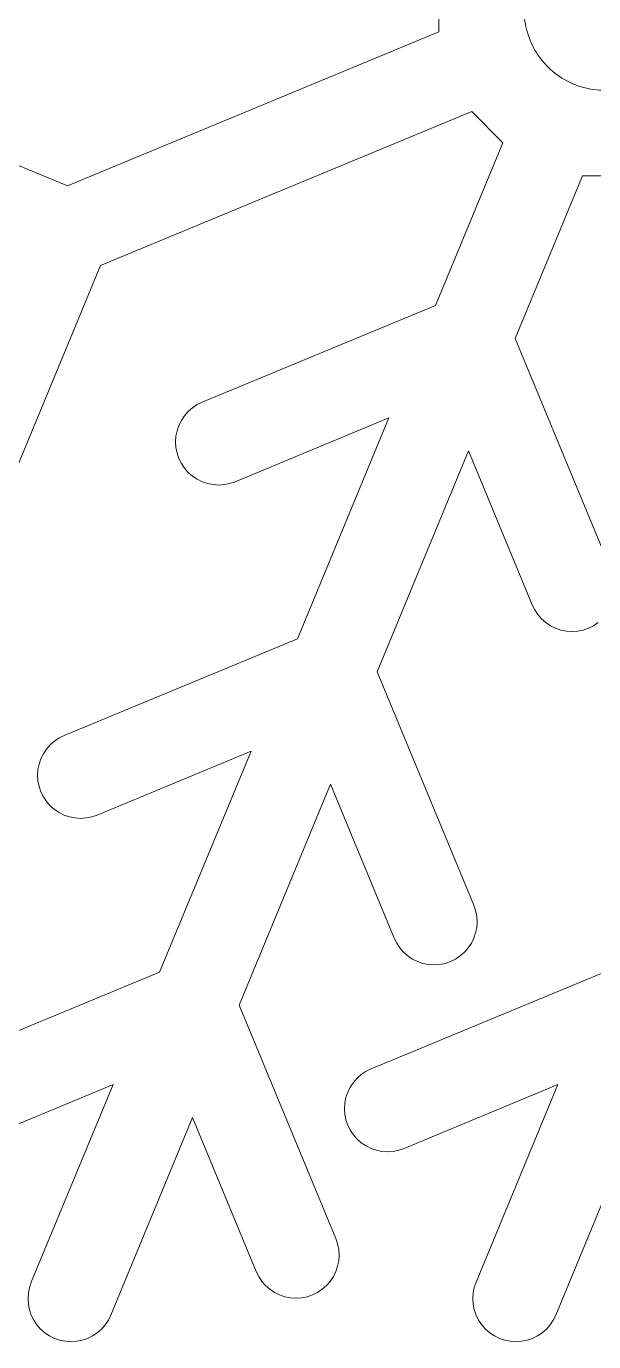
# Model space of a CAD drawing. Header units: centimetres. Extents: x -75 to 51, y -4 to 64.
# Drawn here: x -37.76 to -31.39, y 33.88 to 48.64 of the extents above; entities that cross this region are included whole.
import ezdxf

# ---------------------------------------------------------------- set-up
doc = ezdxf.new("R2010")
doc.units = ezdxf.units.CM
doc.header["$MEASUREMENT"] = 0
doc.layers.add('layer 1', color=7, linetype='Continuous')

msp = doc.modelspace()

# ---------------------------------------------------------------- linework, layer by layer
at = {"layer": 'layer 1', "color": 1, "lineweight": 20}
for points in [[(-33.13007, 49.07226), (-33.13007, 49.07226), (-33.13007, 48.5781), (-33.13007, 48.5781)], [(-37.29898, 46.8513), (-37.29898, 46.8513), (-42.06438, 48.82519), (-42.06438, 48.82519)], [(-33.13007, 48.5781), (-33.13007, 48.5781), (-37.29898, 46.8513), (-37.29898, 46.8513)], [(-36.92904, 45.95819), (-36.92904, 45.95819), (-32.76014, 47.68501), (-32.76014, 47.68501)], [(-32.76014, 47.68501), (-32.76014, 47.68501), (-32.41072, 47.33559), (-32.41072, 47.33559)], [(-32.41072, 47.33559), (-32.41072, 47.33559), (-33.16645, 45.51107), (-33.16645, 45.51107)], [(-32.27336, 45.14115), (-32.27336, 45.14115), (-31.51762, 46.96565), (-31.51762, 46.96565)], [(-31.51762, 46.96565), (-31.51762, 46.96565), (-31.02347, 46.96565), (-31.02347, 46.96565)], [(-38.90293, 41.1928), (-38.90293, 41.1928), (-36.92904, 45.95819), (-36.92904, 45.95819)], [(-33.16645, 45.51107), (-33.16645, 45.51107), (-35.78681, 44.42568), (-35.78681, 44.42568)], [(-31.18796, 42.52078), (-31.18796, 42.52078), (-32.27336, 45.14115), (-32.27336, 45.14115)], [(-35.78681, 44.42568), (-35.78681, 44.42568), (-35.84351, 44.39772), (-35.84351, 44.39772)], [(-35.98531, 44.27338), (-35.98531, 44.27338), (-36.02045, 44.22079), (-36.02045, 44.22079)], [(-35.94363, 44.32091), (-35.94363, 44.32091), (-35.98531, 44.27338), (-35.98531, 44.27338)], [(-35.89611, 44.36258), (-35.89611, 44.36258), (-35.94363, 44.32091), (-35.94363, 44.32091)], [(-35.84351, 44.39772), (-35.84351, 44.39772), (-35.89611, 44.36258), (-35.89611, 44.36258)], [(-36.04842, 44.1641), (-36.04842, 44.1641), (-36.06872, 44.10423), (-36.06872, 44.10423)], [(-36.02045, 44.22079), (-36.02045, 44.22079), (-36.04842, 44.1641), (-36.04842, 44.1641)], [(-35.41691, 43.53258), (-35.41691, 43.53258), (-33.68962, 44.24804), (-33.68962, 44.24804)], [(-33.68962, 44.24804), (-33.68962, 44.24804), (-34.71557, 41.77121), (-34.71557, 41.77121)], [(-36.08107, 44.04224), (-36.08107, 44.04224), (-36.08522, 43.97912), (-36.08522, 43.97912)], [(-36.08522, 43.97912), (-36.08522, 43.97912), (-36.08107, 43.91605), (-36.08107, 43.91605)], [(-36.06872, 44.10423), (-36.06872, 44.10423), (-36.08107, 44.04224), (-36.08107, 44.04224)], [(-36.08107, 43.91605), (-36.08107, 43.91605), (-36.06872, 43.85402), (-36.06872, 43.85402)], [(-36.06872, 43.85402), (-36.06872, 43.85402), (-36.04842, 43.79415), (-36.04842, 43.79415)], [(-33.82245, 41.40126), (-33.82245, 41.40126), (-32.79652, 43.8781), (-32.79652, 43.8781)], [(-32.79652, 43.8781), (-32.79652, 43.8781), (-32.08107, 42.15084), (-32.08107, 42.15084)], [(-36.04842, 43.79415), (-36.04842, 43.79415), (-36.02045, 43.73744), (-36.02045, 43.73744)], [(-36.02045, 43.73744), (-36.02045, 43.73744), (-35.98531, 43.68489), (-35.98531, 43.68489)], [(-35.98531, 43.68489), (-35.98531, 43.68489), (-35.94363, 43.63736), (-35.94363, 43.63736)], [(-35.94363, 43.63736), (-35.94363, 43.63736), (-35.89611, 43.59568), (-35.89611, 43.59568)], [(-35.89611, 43.59568), (-35.89611, 43.59568), (-35.84351, 43.56054), (-35.84351, 43.56054)], [(-35.84351, 43.56054), (-35.84351, 43.56054), (-35.78681, 43.53258), (-35.78681, 43.53258)], [(-35.78681, 43.53258), (-35.78681, 43.53258), (-35.72697, 43.51227), (-35.72697, 43.51227)], [(-35.72697, 43.51227), (-35.72697, 43.51227), (-35.66495, 43.49992), (-35.66495, 43.49992)], [(-35.66495, 43.49992), (-35.66495, 43.49992), (-35.60184, 43.49583), (-35.60184, 43.49583)], [(-35.60184, 43.49577), (-35.60184, 43.49577), (-35.53877, 43.49987), (-35.53877, 43.49987)], [(-35.53877, 43.49992), (-35.53877, 43.49992), (-35.47674, 43.51227), (-35.47674, 43.51227)], [(-35.47674, 43.51227), (-35.47674, 43.51227), (-35.41691, 43.53258), (-35.41691, 43.53258)], [(-32.08107, 42.15084), (-32.08107, 42.15084), (-32.0531, 42.09414), (-32.0531, 42.09414)], [(-32.0531, 42.09414), (-32.0531, 42.09414), (-32.01798, 42.04156), (-32.01798, 42.04156)], [(-32.01798, 42.04156), (-32.01798, 42.04156), (-31.97628, 41.99403), (-31.97628, 41.99403)], [(-31.97628, 41.99403), (-31.97628, 41.99403), (-31.92875, 41.95234), (-31.92875, 41.95234)], [(-31.92875, 41.95234), (-31.92875, 41.95234), (-31.87619, 41.91721), (-31.87619, 41.91721)], [(-31.87619, 41.91721), (-31.87619, 41.91721), (-31.81948, 41.88926), (-31.81948, 41.88926)], [(-31.44955, 41.88926), (-31.44955, 41.88926), (-31.39284, 41.91721), (-31.39284, 41.91721)], [(-31.39284, 41.91721), (-31.39284, 41.91721), (-31.34027, 41.95234), (-31.34027, 41.95234)], [(-34.71557, 41.77121), (-34.71557, 41.77121), (-37.33593, 40.68583), (-37.33593, 40.68583)], [(-31.81948, 41.88926), (-31.81948, 41.88926), (-31.75962, 41.86894), (-31.75962, 41.86894)], [(-31.75962, 41.86894), (-31.75962, 41.86894), (-31.69761, 41.85661), (-31.69761, 41.85661)], [(-31.69761, 41.85661), (-31.69761, 41.85661), (-31.63452, 41.85242), (-31.63452, 41.85242)], [(-31.63452, 41.85248), (-31.63452, 41.85248), (-31.57142, 41.85665), (-31.57142, 41.85665)], [(-31.57142, 41.85661), (-31.57142, 41.85661), (-31.50942, 41.86894), (-31.50942, 41.86894)], [(-31.50942, 41.86894), (-31.50942, 41.86894), (-31.44955, 41.88926), (-31.44955, 41.88926)], [(-32.73706, 38.78091), (-32.73706, 38.78091), (-33.82245, 41.40126), (-33.82245, 41.40126)], [(-37.4452, 40.62273), (-37.4452, 40.62273), (-37.49274, 40.58104), (-37.49274, 40.58104)], [(-37.39263, 40.65785), (-37.39263, 40.65785), (-37.4452, 40.62273), (-37.4452, 40.62273)], [(-37.33593, 40.68583), (-37.33593, 40.68583), (-37.39263, 40.65785), (-37.39263, 40.65785)], [(-37.56953, 40.48096), (-37.56953, 40.48096), (-37.59751, 40.42423), (-37.59751, 40.42423)], [(-37.53443, 40.53352), (-37.53443, 40.53352), (-37.56953, 40.48096), (-37.56953, 40.48096)], [(-37.49274, 40.58104), (-37.49274, 40.58104), (-37.53443, 40.53352), (-37.53443, 40.53352)], [(-36.96599, 39.7927), (-36.96599, 39.7927), (-35.23873, 40.50817), (-35.23873, 40.50817)], [(-35.23873, 40.50817), (-35.23873, 40.50817), (-36.26465, 38.03133), (-36.26465, 38.03133)], [(-37.63016, 40.30235), (-37.63016, 40.30235), (-37.6343, 40.23926), (-37.6343, 40.23926)], [(-37.61783, 40.36437), (-37.61783, 40.36437), (-37.63016, 40.30235), (-37.63016, 40.30235)], [(-37.59751, 40.42423), (-37.59751, 40.42423), (-37.61783, 40.36437), (-37.61783, 40.36437)], [(-37.6343, 40.23926), (-37.6343, 40.23926), (-37.63016, 40.17618), (-37.63016, 40.17618)], [(-37.63016, 40.17618), (-37.63016, 40.17618), (-37.61783, 40.11415), (-37.61783, 40.11415)], [(-37.61783, 40.11415), (-37.61783, 40.11415), (-37.59751, 40.0543), (-37.59751, 40.0543)], [(-37.59751, 40.0543), (-37.59751, 40.0543), (-37.56953, 39.99758), (-37.56953, 39.99758)], [(-37.56953, 39.99758), (-37.56953, 39.99758), (-37.53443, 39.94502), (-37.53443, 39.94502)], [(-35.37156, 37.66141), (-35.37156, 37.66141), (-34.34563, 40.13823), (-34.34563, 40.13823)], [(-34.34563, 40.13823), (-34.34563, 40.13823), (-33.63017, 38.41097), (-33.63017, 38.41097)], [(-37.53443, 39.94502), (-37.53443, 39.94502), (-37.49274, 39.8975), (-37.49274, 39.8975)], [(-37.49274, 39.8975), (-37.49274, 39.8975), (-37.4452, 39.85581), (-37.4452, 39.85581)], [(-37.4452, 39.85581), (-37.4452, 39.85581), (-37.39263, 39.82067), (-37.39263, 39.82067)], [(-37.39263, 39.82067), (-37.39263, 39.82067), (-37.33593, 39.7927), (-37.33593, 39.7927)], [(-37.33593, 39.7927), (-37.33593, 39.7927), (-37.27605, 39.7724), (-37.27605, 39.7724)], [(-37.27605, 39.7724), (-37.27605, 39.7724), (-37.21406, 39.76005), (-37.21406, 39.76005)], [(-37.21406, 39.76005), (-37.21406, 39.76005), (-37.15096, 39.75586), (-37.15096, 39.75586)], [(-37.15096, 39.75589), (-37.15096, 39.75589), (-37.08788, 39.76008), (-37.08788, 39.76008)], [(-37.08788, 39.76005), (-37.08788, 39.76005), (-37.02586, 39.7724), (-37.02586, 39.7724)], [(-37.02586, 39.7724), (-37.02586, 39.7724), (-36.96599, 39.7927), (-36.96599, 39.7927)], [(-32.71674, 38.72104), (-32.71674, 38.72104), (-32.73706, 38.78091), (-32.73706, 38.78091)], [(-32.70441, 38.65902), (-32.70441, 38.65902), (-32.71674, 38.72104), (-32.71674, 38.72104)], [(-32.71674, 38.47086), (-32.71674, 38.47086), (-32.70441, 38.53284), (-32.70441, 38.53284)], [(-32.70027, 38.59594), (-32.70027, 38.59594), (-32.70441, 38.65902), (-32.70441, 38.65902)], [(-32.70441, 38.53284), (-32.70441, 38.53284), (-32.70027, 38.59594), (-32.70027, 38.59594)], [(-33.63017, 38.41097), (-33.63017, 38.41097), (-33.60221, 38.35427), (-33.60221, 38.35427)], [(-32.76502, 38.35427), (-32.76502, 38.35427), (-32.73706, 38.41097), (-32.73706, 38.41097)], [(-32.73706, 38.41097), (-32.73706, 38.41097), (-32.71674, 38.47086), (-32.71674, 38.47086)], [(-33.60221, 38.35427), (-33.60221, 38.35427), (-33.56708, 38.3017), (-33.56708, 38.3017)], [(-33.56708, 38.3017), (-33.56708, 38.3017), (-33.52539, 38.25415), (-33.52539, 38.25415)], [(-33.52539, 38.25415), (-33.52539, 38.25415), (-33.47786, 38.21246), (-33.47786, 38.21246)], [(-32.88937, 38.21246), (-32.88937, 38.21246), (-32.84184, 38.25415), (-32.84184, 38.25415)], [(-32.84184, 38.25415), (-32.84184, 38.25415), (-32.80016, 38.3017), (-32.80016, 38.3017)], [(-32.80016, 38.3017), (-32.80016, 38.3017), (-32.76502, 38.35427), (-32.76502, 38.35427)], [(-33.47786, 38.21246), (-33.47786, 38.21246), (-33.42529, 38.17734), (-33.42529, 38.17734)], [(-33.42529, 38.17734), (-33.42529, 38.17734), (-33.36859, 38.14939), (-33.36859, 38.14939)], [(-33.36859, 38.14939), (-33.36859, 38.14939), (-33.30872, 38.12907), (-33.30872, 38.12907)], [(-33.30872, 38.12907), (-33.30872, 38.12907), (-33.24671, 38.11673), (-33.24671, 38.11673)], [(-33.24671, 38.11673), (-33.24671, 38.11673), (-33.18362, 38.11257), (-33.18362, 38.11257)], [(-33.18362, 38.11261), (-33.18362, 38.11261), (-33.12053, 38.11679), (-33.12053, 38.11679)], [(-33.12053, 38.11673), (-33.12053, 38.11673), (-33.05852, 38.12907), (-33.05852, 38.12907)], [(-33.05852, 38.12907), (-33.05852, 38.12907), (-32.99865, 38.14939), (-32.99865, 38.14939)], [(-32.99865, 38.14939), (-32.99865, 38.14939), (-32.94195, 38.17734), (-32.94195, 38.17734)], [(-32.94195, 38.17734), (-32.94195, 38.17734), (-32.88937, 38.21246), (-32.88937, 38.21246)], [(-36.26465, 38.03133), (-36.26465, 38.03133), (-38.88504, 36.94597), (-38.88504, 36.94597)], [(-31.27054, 38.03133), (-31.27054, 38.03133), (-33.89091, 36.94597), (-33.89091, 36.94597)], [(-34.28617, 35.04105), (-34.28617, 35.04105), (-35.37156, 37.66141), (-35.37156, 37.66141)], [(-33.94761, 36.91798), (-33.94761, 36.91798), (-34.00019, 36.88286), (-34.00019, 36.88286)], [(-33.89091, 36.94597), (-33.89091, 36.94597), (-33.94761, 36.91798), (-33.94761, 36.91798)], [(-38.5151, 36.05283), (-38.5151, 36.05283), (-36.78782, 36.7683), (-36.78782, 36.7683)], [(-36.78782, 36.7683), (-36.78782, 36.7683), (-37.70541, 34.55305), (-37.70541, 34.55305)], [(-34.0894, 36.79363), (-34.0894, 36.79363), (-34.12453, 36.74109), (-34.12453, 36.74109)], [(-34.04771, 36.84117), (-34.04771, 36.84117), (-34.0894, 36.79363), (-34.0894, 36.79363)], [(-34.00019, 36.88286), (-34.00019, 36.88286), (-34.04771, 36.84117), (-34.04771, 36.84117)], [(-33.52097, 36.05283), (-33.52097, 36.05283), (-31.79371, 36.7683), (-31.79371, 36.7683)], [(-31.79371, 36.7683), (-31.79371, 36.7683), (-32.71129, 34.55305), (-32.71129, 34.55305)], [(-34.17281, 36.6245), (-34.17281, 36.6245), (-34.18514, 36.5625), (-34.18514, 36.5625)], [(-34.15249, 36.68436), (-34.15249, 36.68436), (-34.17281, 36.6245), (-34.17281, 36.6245)], [(-34.12453, 36.74109), (-34.12453, 36.74109), (-34.15249, 36.68436), (-34.15249, 36.68436)], [(-34.18514, 36.5625), (-34.18514, 36.5625), (-34.18928, 36.4994), (-34.18928, 36.4994)], [(-34.18928, 36.4994), (-34.18928, 36.4994), (-34.18514, 36.43631), (-34.18514, 36.43631)], [(-36.81231, 34.18313), (-36.81231, 34.18313), (-35.89471, 36.39836), (-35.89471, 36.39836)], [(-35.89471, 36.39836), (-35.89471, 36.39836), (-35.17928, 34.67111), (-35.17928, 34.67111)], [(-34.18514, 36.43631), (-34.18514, 36.43631), (-34.17281, 36.37428), (-34.17281, 36.37428)], [(-34.17281, 36.37428), (-34.17281, 36.37428), (-34.15249, 36.31445), (-34.15249, 36.31445)], [(-34.15249, 36.31445), (-34.15249, 36.31445), (-34.12453, 36.25773), (-34.12453, 36.25773)], [(-31.81819, 34.18313), (-31.81819, 34.18313), (-30.90061, 36.39836), (-30.90061, 36.39836)], [(-34.12453, 36.25773), (-34.12453, 36.25773), (-34.0894, 36.20515), (-34.0894, 36.20515)], [(-34.0894, 36.20515), (-34.0894, 36.20515), (-34.04771, 36.15761), (-34.04771, 36.15761)], [(-34.04771, 36.15761), (-34.04771, 36.15761), (-34.00019, 36.11594), (-34.00019, 36.11594)], [(-34.00019, 36.11594), (-34.00019, 36.11594), (-33.94761, 36.0808), (-33.94761, 36.0808)], [(-33.94761, 36.0808), (-33.94761, 36.0808), (-33.89091, 36.05283), (-33.89091, 36.05283)], [(-33.89091, 36.05283), (-33.89091, 36.05283), (-33.83104, 36.03253), (-33.83104, 36.03253)], [(-33.83104, 36.03253), (-33.83104, 36.03253), (-33.76902, 36.02018), (-33.76902, 36.02018)], [(-33.76902, 36.02018), (-33.76902, 36.02018), (-33.70594, 36.01608), (-33.70594, 36.01608)], [(-33.70594, 36.01607), (-33.70594, 36.01607), (-33.64285, 36.02016), (-33.64285, 36.02016)], [(-33.64285, 36.02018), (-33.64285, 36.02018), (-33.58084, 36.03253), (-33.58084, 36.03253)], [(-33.58084, 36.03253), (-33.58084, 36.03253), (-33.52097, 36.05283), (-33.52097, 36.05283)], [(-34.26584, 34.98118), (-34.26584, 34.98118), (-34.28617, 35.04105), (-34.28617, 35.04105)], [(-34.25351, 34.91915), (-34.25351, 34.91915), (-34.26584, 34.98118), (-34.26584, 34.98118)], [(-34.24938, 34.85608), (-34.24938, 34.85608), (-34.25351, 34.91915), (-34.25351, 34.91915)], [(-34.25351, 34.79298), (-34.25351, 34.79298), (-34.24938, 34.85608), (-34.24938, 34.85608)], [(-34.28617, 34.67111), (-34.28617, 34.67111), (-34.26584, 34.731), (-34.26584, 34.731)], [(-34.26584, 34.731), (-34.26584, 34.731), (-34.25351, 34.79298), (-34.25351, 34.79298)], [(-37.70541, 34.55305), (-37.70541, 34.55305), (-37.72575, 34.49322), (-37.72575, 34.49322)], [(-35.17928, 34.67111), (-35.17928, 34.67111), (-35.15131, 34.61441), (-35.15131, 34.61441)], [(-35.15131, 34.61441), (-35.15131, 34.61441), (-35.11617, 34.56185), (-35.11617, 34.56185)], [(-35.11617, 34.56185), (-35.11617, 34.56185), (-35.07448, 34.51429), (-35.07448, 34.51429)], [(-34.39094, 34.51429), (-34.39094, 34.51429), (-34.34925, 34.56185), (-34.34925, 34.56185)], [(-34.34925, 34.56185), (-34.34925, 34.56185), (-34.31413, 34.61441), (-34.31413, 34.61441)], [(-34.31413, 34.61441), (-34.31413, 34.61441), (-34.28617, 34.67111), (-34.28617, 34.67111)], [(-32.71129, 34.55305), (-32.71129, 34.55305), (-32.73162, 34.49322), (-32.73162, 34.49322)], [(-37.73807, 34.43119), (-37.73807, 34.43119), (-37.74221, 34.36812), (-37.74221, 34.36812)], [(-37.72575, 34.49322), (-37.72575, 34.49322), (-37.73807, 34.43119), (-37.73807, 34.43119)], [(-35.07448, 34.51429), (-35.07448, 34.51429), (-35.02697, 34.4726), (-35.02697, 34.4726)], [(-35.02697, 34.4726), (-35.02697, 34.4726), (-34.9744, 34.43752), (-34.9744, 34.43752)], [(-34.9744, 34.43752), (-34.9744, 34.43752), (-34.91771, 34.40953), (-34.91771, 34.40953)], [(-34.91771, 34.40953), (-34.91771, 34.40953), (-34.85782, 34.38921), (-34.85782, 34.38921)], [(-34.85782, 34.38921), (-34.85782, 34.38921), (-34.79581, 34.37687), (-34.79581, 34.37687)], [(-34.66962, 34.37687), (-34.66962, 34.37687), (-34.60761, 34.38921), (-34.60761, 34.38921)], [(-34.60761, 34.38921), (-34.60761, 34.38921), (-34.54776, 34.40953), (-34.54776, 34.40953)], [(-34.54776, 34.40953), (-34.54776, 34.40953), (-34.49106, 34.43752), (-34.49106, 34.43752)], [(-34.49106, 34.43752), (-34.49106, 34.43752), (-34.43846, 34.4726), (-34.43846, 34.4726)], [(-34.43846, 34.4726), (-34.43846, 34.4726), (-34.39094, 34.51429), (-34.39094, 34.51429)], [(-32.74395, 34.43119), (-32.74395, 34.43119), (-32.74809, 34.36812), (-32.74809, 34.36812)], [(-32.73162, 34.49322), (-32.73162, 34.49322), (-32.74395, 34.43119), (-32.74395, 34.43119)], [(-37.74221, 34.36812), (-37.74221, 34.36812), (-37.73807, 34.30502), (-37.73807, 34.30502)], [(-37.73807, 34.30502), (-37.73807, 34.30502), (-37.72575, 34.243), (-37.72575, 34.243)], [(-37.72575, 34.243), (-37.72575, 34.243), (-37.70541, 34.18313), (-37.70541, 34.18313)], [(-34.79581, 34.37687), (-34.79581, 34.37687), (-34.73273, 34.37271), (-34.73273, 34.37271)], [(-34.73273, 34.37274), (-34.73273, 34.37274), (-34.66962, 34.37691), (-34.66962, 34.37691)], [(-32.74809, 34.36812), (-32.74809, 34.36812), (-32.74395, 34.30502), (-32.74395, 34.30502)], [(-32.74395, 34.30502), (-32.74395, 34.30502), (-32.73162, 34.243), (-32.73162, 34.243)], [(-32.73162, 34.243), (-32.73162, 34.243), (-32.71129, 34.18313), (-32.71129, 34.18313)], [(-37.70541, 34.18313), (-37.70541, 34.18313), (-37.67744, 34.12641), (-37.67744, 34.12641)], [(-37.67744, 34.12641), (-37.67744, 34.12641), (-37.64234, 34.07386), (-37.64234, 34.07386)], [(-36.87539, 34.07386), (-36.87539, 34.07386), (-36.84026, 34.12641), (-36.84026, 34.12641)], [(-36.84026, 34.12641), (-36.84026, 34.12641), (-36.81231, 34.18313), (-36.81231, 34.18313)], [(-32.71129, 34.18313), (-32.71129, 34.18313), (-32.68333, 34.12641), (-32.68333, 34.12641)], [(-32.68333, 34.12641), (-32.68333, 34.12641), (-32.64821, 34.07386), (-32.64821, 34.07386)], [(-31.88127, 34.07386), (-31.88127, 34.07386), (-31.84615, 34.12641), (-31.84615, 34.12641)], [(-31.84615, 34.12641), (-31.84615, 34.12641), (-31.81819, 34.18313), (-31.81819, 34.18313)], [(-37.64234, 34.07386), (-37.64234, 34.07386), (-37.60065, 34.02633), (-37.60065, 34.02633)], [(-37.60065, 34.02633), (-37.60065, 34.02633), (-37.5531, 33.98464), (-37.5531, 33.98464)], [(-37.5531, 33.98464), (-37.5531, 33.98464), (-37.50054, 33.94952), (-37.50054, 33.94952)], [(-37.50054, 33.94952), (-37.50054, 33.94952), (-37.44383, 33.92154), (-37.44383, 33.92154)], [(-37.07389, 33.92154), (-37.07389, 33.92154), (-37.01719, 33.94952), (-37.01719, 33.94952)], [(-37.01719, 33.94952), (-37.01719, 33.94952), (-36.96463, 33.98464), (-36.96463, 33.98464)], [(-36.96463, 33.98464), (-36.96463, 33.98464), (-36.91708, 34.02633), (-36.91708, 34.02633)], [(-36.91708, 34.02633), (-36.91708, 34.02633), (-36.87539, 34.07386), (-36.87539, 34.07386)], [(-32.64821, 34.07386), (-32.64821, 34.07386), (-32.60652, 34.02633), (-32.60652, 34.02633)], [(-32.60652, 34.02633), (-32.60652, 34.02633), (-32.55898, 33.98464), (-32.55898, 33.98464)], [(-32.55898, 33.98464), (-32.55898, 33.98464), (-32.50641, 33.94952), (-32.50641, 33.94952)], [(-32.50641, 33.94952), (-32.50641, 33.94952), (-32.44971, 33.92154), (-32.44971, 33.92154)], [(-32.07976, 33.92154), (-32.07976, 33.92154), (-32.02308, 33.94952), (-32.02308, 33.94952)], [(-32.02308, 33.94952), (-32.02308, 33.94952), (-31.97049, 33.98464), (-31.97049, 33.98464)], [(-31.97049, 33.98464), (-31.97049, 33.98464), (-31.92296, 34.02633), (-31.92296, 34.02633)], [(-31.92296, 34.02633), (-31.92296, 34.02633), (-31.88127, 34.07386), (-31.88127, 34.07386)], [(-37.44383, 33.92154), (-37.44383, 33.92154), (-37.38395, 33.90124), (-37.38395, 33.90124)], [(-37.38395, 33.90124), (-37.38395, 33.90124), (-37.32194, 33.88889), (-37.32194, 33.88889)], [(-37.32194, 33.88889), (-37.32194, 33.88889), (-37.25887, 33.8848), (-37.25887, 33.8848)], [(-37.25887, 33.88474), (-37.25887, 33.88474), (-37.19578, 33.88883), (-37.19578, 33.88883)], [(-37.19578, 33.88889), (-37.19578, 33.88889), (-37.13377, 33.90124), (-37.13377, 33.90124)], [(-37.13377, 33.90124), (-37.13377, 33.90124), (-37.07389, 33.92154), (-37.07389, 33.92154)], [(-32.44971, 33.92154), (-32.44971, 33.92154), (-32.38984, 33.90124), (-32.38984, 33.90124)], [(-32.38984, 33.90124), (-32.38984, 33.90124), (-32.32783, 33.88889), (-32.32783, 33.88889)], [(-32.32783, 33.88889), (-32.32783, 33.88889), (-32.26475, 33.8848), (-32.26475, 33.8848)], [(-32.26475, 33.88474), (-32.26475, 33.88474), (-32.20165, 33.88883), (-32.20165, 33.88883)], [(-32.20165, 33.88889), (-32.20165, 33.88889), (-32.13964, 33.90124), (-32.13964, 33.90124)], [(-32.13964, 33.90124), (-32.13964, 33.90124), (-32.07976, 33.92154), (-32.07976, 33.92154)]]:
    msp.add_open_spline(points, degree=3, dxfattribs=at)
for points in [[(-32.1721, 48.8265), (-32.1721, 48.8265), (-32.17152, 48.79433), (-32.17152, 48.79433), (-32.17152, 48.79433), (-32.17152, 48.79433), (-32.16968, 48.76234), (-32.16968, 48.76234), (-32.16968, 48.76234), (-32.16968, 48.76234), (-32.16692, 48.73057), (-32.16692, 48.73057), (-32.16692, 48.73057), (-32.16692, 48.73057), (-32.16301, 48.69904), (-32.16301, 48.69904), (-32.16301, 48.69904), (-32.16301, 48.69904), (-32.15799, 48.66777), (-32.15799, 48.66777), (-32.15799, 48.66777), (-32.15799, 48.66777), (-32.1519, 48.63679), (-32.1519, 48.63679), (-32.1519, 48.63679), (-32.1519, 48.63679), (-32.14474, 48.60612), (-32.14474, 48.60612), (-32.14474, 48.60612), (-32.14474, 48.60612), (-32.13654, 48.57579), (-32.13654, 48.57579), (-32.13654, 48.57579), (-32.13654, 48.57579), (-32.1273, 48.54582), (-32.1273, 48.54582), (-32.1273, 48.54582), (-32.1273, 48.54582), (-32.11704, 48.51626), (-32.11704, 48.51626), (-32.11704, 48.51626), (-32.11704, 48.51626), (-32.10578, 48.48709), (-32.10578, 48.48709), (-32.10578, 48.48709), (-32.10578, 48.48709), (-32.09354, 48.45835), (-32.09354, 48.45835), (-32.09354, 48.45835), (-32.09354, 48.45835), (-32.08032, 48.43007), (-32.08032, 48.43007), (-32.08032, 48.43007), (-32.08032, 48.43007), (-32.06615, 48.40228), (-32.06615, 48.40228), (-32.06615, 48.40228), (-32.06615, 48.40228), (-32.05103, 48.37501), (-32.05103, 48.37501), (-32.05103, 48.37501), (-32.05103, 48.37501), (-32.03496, 48.34829), (-32.03496, 48.34829), (-32.03496, 48.34829), (-32.03496, 48.34829), (-32.018, 48.32212), (-32.018, 48.32212), (-32.018, 48.32212), (-32.018, 48.32212), (-32.00013, 48.29653), (-32.00013, 48.29653), (-32.00013, 48.29653), (-32.00013, 48.29653), (-31.98137, 48.27155), (-31.98137, 48.27155), (-31.98137, 48.27155), (-31.98137, 48.27155), (-31.96175, 48.24722), (-31.96175, 48.24722), (-31.96175, 48.24722), (-31.96175, 48.24722), (-31.94124, 48.22356), (-31.94124, 48.22356), (-31.94124, 48.22356), (-31.94124, 48.22356), (-31.91991, 48.20057), (-31.91991, 48.20057), (-31.91991, 48.20057), (-31.91991, 48.20057), (-31.89775, 48.17832), (-31.89775, 48.17832), (-31.89775, 48.17832), (-31.89775, 48.17832), (-31.87476, 48.1568), (-31.87476, 48.1568), (-31.87476, 48.1568), (-31.87476, 48.1568), (-31.85097, 48.13602), (-31.85097, 48.13602), (-31.85097, 48.13602), (-31.85097, 48.13602), (-31.82639, 48.11603), (-31.82639, 48.11603), (-31.82639, 48.11603), (-31.82639, 48.11603), (-31.80105, 48.09687), (-31.80105, 48.09687), (-31.80105, 48.09687), (-31.80105, 48.09687), (-31.77494, 48.07854), (-31.77494, 48.07854), (-31.77494, 48.07854), (-31.77494, 48.07854), (-31.7481, 48.06106), (-31.7481, 48.06106), (-31.7481, 48.06106), (-31.7481, 48.06106), (-31.72052, 48.04447), (-31.72052, 48.04447)], [(-31.72064, 48.04454), (-31.72064, 48.04454), (-31.69248, 48.02896), (-31.69248, 48.02896), (-31.69248, 48.02896), (-31.69248, 48.02896), (-31.66392, 48.01445), (-31.66392, 48.01445), (-31.66392, 48.01445), (-31.66392, 48.01445), (-31.63499, 48.00102), (-31.63499, 48.00102), (-31.63499, 48.00102), (-31.63499, 48.00102), (-31.60573, 47.98866), (-31.60573, 47.98866), (-31.60573, 47.98866), (-31.60573, 47.98866), (-31.57613, 47.97736), (-31.57613, 47.97736), (-31.57613, 47.97736), (-31.57613, 47.97736), (-31.54626, 47.96714), (-31.54626, 47.96714), (-31.54626, 47.96714), (-31.54626, 47.96714), (-31.51611, 47.95799), (-31.51611, 47.95799), (-31.51611, 47.95799), (-31.51611, 47.95799), (-31.48575, 47.94995), (-31.48575, 47.94995), (-31.48575, 47.94995), (-31.48575, 47.94995), (-31.45517, 47.94298), (-31.45517, 47.94298), (-31.45517, 47.94298), (-31.45517, 47.94298), (-31.42443, 47.93707), (-31.42443, 47.93707), (-31.42443, 47.93707), (-31.42443, 47.93707), (-31.39354, 47.93223), (-31.39354, 47.93223), (-31.39354, 47.93223), (-31.39354, 47.93223), (-31.36254, 47.92846), (-31.36254, 47.92846), (-31.36254, 47.92846), (-31.36254, 47.92846), (-31.33146, 47.9257), (-31.33146, 47.9257), (-31.33146, 47.9257), (-31.33146, 47.9257), (-31.30031, 47.92417), (-31.30031, 47.92417), (-31.30031, 47.92417), (-31.30031, 47.92417), (-31.26914, 47.92359), (-31.26914, 47.92359), (-31.26914, 47.92359), (-31.26914, 47.92359), (-31.23797, 47.92417), (-31.23797, 47.92417), (-31.23797, 47.92417), (-31.23797, 47.92417), (-31.20682, 47.9257), (-31.20682, 47.9257), (-31.20682, 47.9257), (-31.20682, 47.9257), (-31.17574, 47.92846), (-31.17574, 47.92846), (-31.17574, 47.92846), (-31.17574, 47.92846), (-31.14474, 47.93223), (-31.14474, 47.93223), (-31.14474, 47.93223), (-31.14474, 47.93223), (-31.11386, 47.93707), (-31.11386, 47.93707), (-31.11386, 47.93707), (-31.11386, 47.93707), (-31.08312, 47.94298), (-31.08312, 47.94298), (-31.08312, 47.94298), (-31.08312, 47.94298), (-31.05254, 47.94995), (-31.05254, 47.94995), (-31.05254, 47.94995), (-31.05254, 47.94995), (-31.02218, 47.95799), (-31.02218, 47.95799), (-31.02218, 47.95799), (-31.02218, 47.95799), (-30.99203, 47.96714), (-30.99203, 47.96714), (-30.99203, 47.96714), (-30.99203, 47.96714), (-30.96215, 47.97736), (-30.96215, 47.97736), (-30.96215, 47.97736), (-30.96215, 47.97736), (-30.93255, 47.98866), (-30.93255, 47.98866), (-30.93255, 47.98866), (-30.93255, 47.98866), (-30.90329, 48.00102), (-30.90329, 48.00102), (-30.90329, 48.00102), (-30.90329, 48.00102), (-30.87436, 48.01445), (-30.87436, 48.01445), (-30.87436, 48.01445), (-30.87436, 48.01445), (-30.84581, 48.02896), (-30.84581, 48.02896), (-30.84581, 48.02896), (-30.84581, 48.02896), (-30.81765, 48.04454), (-30.81765, 48.04454)]]:
    msp.add_open_spline(points, degree=3, knots=[0, 0, 0, 0, 0.03225806, 0.03225806, 0.03225806, 0.03225806, 0.06451613, 0.06451613, 0.06451613, 0.06451613, 0.09677419, 0.09677419, 0.09677419, 0.09677419, 0.12903226, 0.12903226, 0.12903226, 0.12903226, 0.16129032, 0.16129032, 0.16129032, 0.16129032, 0.19354839, 0.19354839, 0.19354839, 0.19354839, 0.22580645, 0.22580645, 0.22580645, 0.22580645, 0.25806452, 0.25806452, 0.25806452, 0.25806452, 0.29032258, 0.29032258, 0.29032258, 0.29032258, 0.32258065, 0.32258065, 0.32258065, 0.32258065, 0.35483871, 0.35483871, 0.35483871, 0.35483871, 0.38709677, 0.38709677, 0.38709677, 0.38709677, 0.41935484, 0.41935484, 0.41935484, 0.41935484, 0.4516129, 0.4516129, 0.4516129, 0.4516129, 0.48387097, 0.48387097, 0.48387097, 0.48387097, 0.51612903, 0.51612903, 0.51612903, 0.51612903, 0.5483871, 0.5483871, 0.5483871, 0.5483871, 0.58064516, 0.58064516, 0.58064516, 0.58064516, 0.61290323, 0.61290323, 0.61290323, 0.61290323, 0.64516129, 0.64516129, 0.64516129, 0.64516129, 0.67741935, 0.67741935, 0.67741935, 0.67741935, 0.70967742, 0.70967742, 0.70967742, 0.70967742, 0.74193548, 0.74193548, 0.74193548, 0.74193548, 0.77419355, 0.77419355, 0.77419355, 0.77419355, 0.80645161, 0.80645161, 0.80645161, 0.80645161, 0.83870968, 0.83870968, 0.83870968, 0.83870968, 0.87096774, 0.87096774, 0.87096774, 0.87096774, 0.90322581, 0.90322581, 0.90322581, 0.90322581, 0.93548387, 0.93548387, 0.93548387, 0.93548387, 1, 1, 1, 1], dxfattribs=at)

doc.saveas('drawing.dxf')
